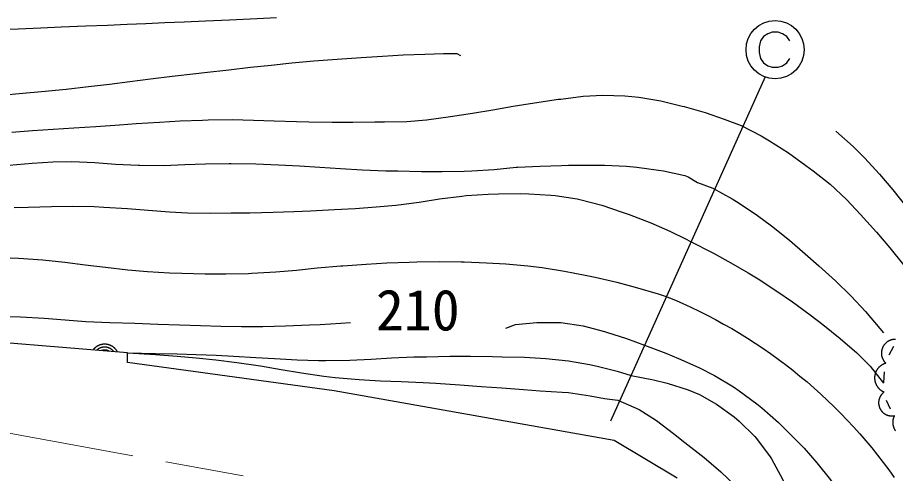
# Model space of a CAD drawing. Units: millimetres, scale not verified. Extents: x 40000 to 680000, y 20000 to 380000.
# Drawn here: x 480462 to 519657, y 304802 to 325177 of the extents above; entities that cross this region are included whole.
import ezdxf
from ezdxf.enums import TextEntityAlignment as Align

# ---------------------------------------------------------------- set-up
doc = ezdxf.new("R2010")
doc.units = ezdxf.units.MM
doc.header["$LTSCALE"] = 1000
doc.linetypes.add('CHAIN', pattern=[18.5, 12, -1.5, 3.5, -1.5])
for name, color, linetype, lineweight in [('M-BGD', 7, 'Continuous', 25), ('M-BMK', 2, 'CHAIN', 13), ('M-STR-STRC', 7, 'Continuous', 25)]:
    doc.layers.add(name, color=color, linetype=linetype, lineweight=lineweight)
doc.styles.add('ＭＳ ゴシック', font='')
doc.styles.get('ＭＳ ゴシック').set_extended_font_data('MS Gothic')

msp = doc.modelspace()

# ---------------------------------------------------------------- linework, layer by layer
at = {"layer": 'M-BGD'}
for p, q in [((485374, 310196), (455533, 312646)), ((519563, 310475), (519359, 310087)), ((485363, 309766), (485374, 310196)), ((494600, 308500), (485363, 309766)), ((519147, 309349), (519117, 308854)), ((507105, 306274), (494600, 308500)), ((519246, 308078), (519417, 307690)), ((509908, 304595), (507105, 306274))]:
    msp.add_line(p, q, dxfattribs=at)
for points in [[(479547, 324637), (480489, 324677), (481501, 324720), (482411, 324758), (483505, 324802), (484473, 324841), (485356, 324878), (486195, 324914), (487031, 324951), (487904, 324990), (488856, 325033), (489927, 325081), (491158, 325137), (492024, 325177)], [(479728, 321715), (480700, 321799), (481526, 321875), (482628, 321983), (483627, 322094), (484561, 322205), (485470, 322320), (486392, 322436), (487364, 322556), (488426, 322679), (488807, 322721), (489895, 322842), (490869, 322953), (491786, 323055), (492705, 323148), (493685, 323236), (494734, 323314), (495809, 323389), (496760, 323454), (497677, 323507), (498651, 323547), (499475, 323568), (500068, 323568), (500237, 323483)], [(480211, 320052), (481133, 320123), (482046, 320188), (482978, 320250), (483956, 320314), (485006, 320384), (485759, 320435), (486801, 320506), (487724, 320558), (488723, 320597), (488976, 320605), (490048, 320616), (490994, 320595), (491914, 320560), (492911, 320529), (493464, 320520), (494513, 320508), (495438, 320501), (496418, 320510), (496850, 320520), (497843, 320538), (498713, 320605), (499798, 320750), (500768, 320902), (501678, 321057), (502586, 321214), (503547, 321370), (504618, 321522), (504724, 321536), (505710, 321660), (506587, 321705), (507570, 321685), (508196, 321621), (509183, 321453), (510139, 321220), (510228, 321197), (511161, 320933), (512005, 320637), (512768, 320351)], [(512768, 320351), (513658, 319892), (514038, 319673), (514889, 319125), (515651, 318564), (515985, 318319), (516747, 317726), (517471, 317043), (518102, 316371), (518805, 315591), (519403, 314885), (520011, 314123), (520303, 313747), (520875, 312939), (520896, 312900), (521234, 312138), (521573, 311291)], [(517001, 320097), (517770, 319407), (518271, 318911), (518946, 318180), (519541, 317472), (520223, 316617), (520809, 315822), (521341, 315063), (521865, 314316), (522422, 313556), (523057, 312758), (523520, 312223), (524141, 311532), (524452, 311207)], [(480086, 318573), (481113, 318671), (482037, 318729), (482880, 318742), (483916, 318704), (484835, 318631), (485857, 318575), (485928, 318573), (486991, 318571), (487926, 318604), (488856, 318643), (489905, 318658), (489992, 318657), (491099, 318636), (492105, 318597), (493046, 318545), (493959, 318487), (494883, 318428), (495853, 318375), (496907, 318333), (497443, 318319), (498490, 318297), (499414, 318291), (500403, 318308), (500745, 318319), (501742, 318392), (502727, 318485), (502777, 318488), (503788, 318541), (504743, 318567), (505063, 318573), (506047, 318585), (506672, 318573), (507650, 318529), (508111, 318488), (509083, 318359), (509296, 318319), (510253, 318117), (510397, 318065), (510820, 317811), (511498, 317557)], [(511498, 317557), (512368, 317073), (512683, 316879), (513505, 316329), (514122, 315863), (514928, 315222), (515632, 314619), (516239, 314085), (516981, 313417), (517678, 312731), (518324, 312039), (518960, 311282), (519122, 311086)], [(480304, 316695), (480933, 316710), (481982, 316738), (482907, 316744), (483886, 316725), (484320, 316710), (485374, 316649), (486300, 316570), (487245, 316495), (488045, 316456), (489076, 316436), (490002, 316442), (490839, 316456), (491867, 316476), (492795, 316506), (493548, 316541), (494607, 316594), (495538, 316646), (496479, 316715), (497358, 316795), (498391, 316924), (499301, 317068), (500298, 317199), (500491, 317218), (501468, 317288), (501930, 317303), (502909, 317313), (503285, 317303), (504264, 317239), (504470, 317218), (505445, 317077), (505571, 317049), (506549, 316790), (507452, 316486), (507772, 316371), (508734, 316003), (509580, 315626), (510312, 315271), (510482, 315186)], [(510482, 315186), (511530, 314641), (512313, 314222), (513082, 313772), (513530, 313493), (514364, 312954), (515054, 312477), (515850, 311893), (516408, 311461), (517190, 310831), (517928, 310186), (518017, 310106), (518525, 309598), (519118, 308836)], [(479757, 314460), (480510, 314424), (481596, 314347), (482565, 314246), (483477, 314132), (484395, 314015), (485381, 313906), (486267, 313831), (487246, 313766), (487791, 313747), (488833, 313725), (489756, 313720), (490770, 313741), (490924, 313747), (491986, 313808), (492918, 313894), (493844, 313990), (494889, 314079), (494988, 314085), (496033, 314155), (496955, 314208), (497944, 314246), (498290, 314255), (499294, 314270), (500272, 314258), (500406, 314255), (501400, 314222), (502269, 314170), (503249, 314083), (503878, 314001), (504882, 313845), (505810, 313669), (506248, 313577), (507215, 313356), (508042, 313131), (509061, 312827), (509381, 312731)], [(509381, 312731), (509762, 312572), (510141, 312407), (510517, 312235), (510889, 312056), (511258, 311871), (511624, 311679), (511986, 311481), (512345, 311276), (512700, 311065), (513051, 310848), (513398, 310624), (513742, 310394), (514081, 310158), (514415, 309916), (514746, 309668), (515072, 309414), (515393, 309155), (515710, 308890), (516022, 308619), (516328, 308342), (516630, 308060), (516927, 307773), (517219, 307481), (517506, 307183), (517787, 306881), (518062, 306573), (518332, 306260), (518597, 305943), (518856, 305621), (519109, 305295), (519356, 304964), (519597, 304628)], [(479516, 311834), (480594, 311799), (481655, 311743), (482586, 311668), (483517, 311595), (484574, 311545), (485693, 311512), (486726, 311476), (487697, 311441), (488628, 311410), (489542, 311386), (490464, 311374), (491414, 311376), (492418, 311396), (493498, 311437), (493972, 311461), (494898, 311512), (495326, 311545)], [(502269, 311291), (502692, 311461), (503650, 311541), (503793, 311545), (504724, 311545), (505713, 311398), (506664, 311149), (506756, 311122), (507646, 310840), (508450, 310529)], [(484926, 310232), (484920, 310243), (484915, 310253), (484909, 310263), (484903, 310272), (484896, 310282), (484890, 310292), (484883, 310301), (484877, 310311), (484870, 310320), (484863, 310329), (484856, 310338), (484848, 310347), (484841, 310356), (484833, 310364), (484825, 310373), (484817, 310381), (484809, 310389), (484801, 310397), (484792, 310405), (484784, 310413), (484775, 310421), (484766, 310428), (484757, 310436), (484748, 310443), (484739, 310450), (484729, 310456), (484720, 310463), (484710, 310470), (484701, 310476), (484691, 310482), (484681, 310488), (484671, 310494), (484661, 310499), (484651, 310505), (484640, 310510), (484630, 310515), (484619, 310520), (484609, 310525), (484598, 310529), (484588, 310533), (484577, 310538), (484566, 310542), (484555, 310545), (484544, 310549), (484533, 310552), (484522, 310555), (484511, 310558), (484499, 310561), (484488, 310564), (484477, 310566), (484465, 310568), (484454, 310570), (484443, 310572), (484431, 310573), (484420, 310575), (484408, 310576), (484397, 310577), (484385, 310578), (484373, 310578), (484362, 310578), (484350, 310579), (484339, 310579), (484327, 310578), (484316, 310578), (484304, 310577), (484293, 310576), (484281, 310575), (484270, 310574), (484258, 310572), (484247, 310571), (484235, 310569), (484224, 310567), (484213, 310564), (484201, 310562), (484190, 310559), (484179, 310556), (484168, 310553), (484157, 310550), (484146, 310546), (484135, 310543), (484124, 310539), (484113, 310535), (484102, 310530), (484092, 310526), (484081, 310521), (484070, 310516), (484060, 310511), (484050, 310506), (484039, 310501), (484029, 310495), (484019, 310490), (484009, 310484), (483999, 310478), (483990, 310471), (483980, 310465), (483971, 310458), (483961, 310451), (483952, 310445), (483943, 310437), (483934, 310430), (483925, 310423), (483916, 310415), (483908, 310408), (483899, 310400), (483891, 310392), (483883, 310383), (483875, 310375), (483867, 310367), (483859, 310358), (483851, 310349), (483844, 310341), (483837, 310332), (483830, 310322)], [(484762, 310246), (484756, 310253), (484750, 310260), (484744, 310267), (484738, 310274), (484732, 310281), (484725, 310288), (484719, 310295), (484712, 310301), (484705, 310308), (484698, 310314), (484691, 310320), (484684, 310326), (484677, 310332), (484670, 310338), (484662, 310343), (484655, 310349), (484647, 310354), (484640, 310360), (484632, 310365), (484624, 310370), (484616, 310374), (484608, 310379), (484600, 310384), (484592, 310388), (484583, 310392), (484575, 310396), (484566, 310400), (484558, 310404), (484549, 310408), (484541, 310411), (484532, 310415), (484523, 310418), (484514, 310421), (484506, 310424), (484497, 310426), (484488, 310429), (484479, 310431), (484470, 310434), (484461, 310436), (484452, 310438), (484442, 310439), (484433, 310441), (484424, 310442), (484415, 310444), (484406, 310445), (484396, 310446), (484387, 310446), (484378, 310447), (484368, 310447), (484359, 310448), (484350, 310448), (484340, 310448), (484331, 310447), (484322, 310447), (484313, 310447), (484303, 310446), (484294, 310445), (484285, 310444), (484275, 310443), (484266, 310441), (484257, 310440), (484248, 310438), (484239, 310436), (484230, 310434), (484221, 310432), (484212, 310429), (484203, 310427), (484194, 310424), (484185, 310421), (484176, 310418), (484167, 310415), (484159, 310412), (484150, 310409), (484141, 310405), (484133, 310401), (484124, 310397), (484116, 310393), (484108, 310389), (484100, 310385), (484091, 310380), (484083, 310375), (484075, 310371), (484067, 310366), (484060, 310361), (484052, 310355), (484044, 310350), (484037, 310345), (484029, 310339), (484022, 310333), (484015, 310327), (484008, 310321), (484001, 310315), (483994, 310309)], [(508450, 310529), (509409, 310171), (509974, 309937), (510879, 309535), (511582, 309175), (512422, 308673), (512683, 308497), (513473, 307921), (513699, 307735), (514432, 307079), (514884, 306635), (515582, 305927), (516154, 305280), (516762, 304513), (517001, 304179), (517424, 303502), (517854, 302622), (518141, 302044), (518543, 301350)], [(519664, 310795), (519653, 310795), (519642, 310795), (519631, 310795), (519621, 310795), (519610, 310794), (519599, 310793), (519588, 310792), (519578, 310791), (519567, 310790), (519556, 310789), (519545, 310787), (519535, 310785), (519524, 310783), (519513, 310781), (519503, 310778), (519492, 310776), (519482, 310773), (519472, 310770), (519461, 310767), (519451, 310763), (519441, 310760), (519430, 310756), (519420, 310752), (519410, 310748), (519400, 310744), (519390, 310740), (519381, 310735), (519371, 310730), (519361, 310725), (519352, 310720), (519342, 310715), (519333, 310710), (519324, 310704), (519314, 310698), (519305, 310692), (519296, 310686), (519288, 310680), (519279, 310674), (519270, 310667), (519262, 310661), (519253, 310654), (519245, 310647), (519237, 310640), (519229, 310632), (519221, 310625), (519213, 310617), (519206, 310610), (519198, 310602), (519191, 310594), (519183, 310586), (519176, 310578), (519169, 310570), (519163, 310561), (519156, 310553), (519150, 310544), (519143, 310535), (519137, 310526), (519131, 310517), (519125, 310508), (519119, 310499), (519114, 310490), (519109, 310480), (519103, 310471), (519098, 310461), (519093, 310451), (519089, 310442), (519084, 310432), (519080, 310422), (519076, 310412), (519072, 310402), (519068, 310392), (519064, 310382), (519061, 310371), (519057, 310361), (519054, 310351), (519051, 310340), (519049, 310330), (519046, 310319), (519044, 310309), (519042, 310298), (519040, 310287), (519038, 310277), (519036, 310266), (519035, 310255), (519033, 310245), (519032, 310234), (519032, 310223), (519031, 310212), (519030, 310201), (519030, 310191), (519030, 310180), (519030, 310169), (519030, 310158), (519031, 310147), (519032, 310137), (519032, 310126), (519033, 310115), (519035, 310104), (519036, 310094), (519038, 310083), (519039, 310072), (519041, 310061), (519044, 310051), (519046, 310040), (519048, 310030), (519051, 310019), (519054, 310009), (519057, 309999), (519060, 309988), (519064, 309978), (519068, 309968), (519071, 309958), (519075, 309948), (519079, 309938), (519084, 309928), (519088, 309918), (519093, 309908), (519098, 309898), (519103, 309889), (519108, 309879), (519113, 309870), (519119, 309861), (519125, 309851), (519130, 309842), (519136, 309833), (519143, 309824), (519149, 309816), (519155, 309807), (519162, 309798), (519169, 309790), (519176, 309782), (519183, 309773), (519190, 309765), (519197, 309757), (519205, 309750), (519212, 309742), (519220, 309734), (519228, 309727)], [(484546, 310264), (484540, 310267), (484534, 310270), (484528, 310274), (484522, 310277), (484515, 310280), (484509, 310283), (484503, 310286), (484496, 310288), (484490, 310291), (484483, 310293), (484477, 310296), (484470, 310298), (484463, 310300), (484456, 310302), (484450, 310304), (484443, 310305), (484436, 310307), (484429, 310309), (484422, 310310), (484416, 310311), (484409, 310312), (484402, 310313), (484395, 310314), (484388, 310315), (484381, 310316), (484374, 310316), (484367, 310317), (484360, 310317), (484353, 310317), (484346, 310317), (484339, 310317), (484332, 310317), (484325, 310316), (484318, 310316), (484311, 310315), (484304, 310314), (484297, 310314), (484290, 310313), (484283, 310311), (484276, 310310), (484270, 310309), (484263, 310307), (484256, 310306), (484249, 310304), (484242, 310302), (484236, 310300), (484229, 310298), (484222, 310296), (484216, 310294), (484209, 310291)], [(485374, 310196), (486618, 310112), (487588, 310042), (488438, 309969), (489316, 309878), (490246, 309767), (491306, 309616), (492236, 309454), (493143, 309295), (494130, 309150), (494649, 309090), (495717, 308997), (496662, 308945), (497582, 308910), (498578, 308868), (499136, 308836), (500211, 308764), (501159, 308695), (502076, 308624), (503055, 308550), (503793, 308497), (504770, 308437), (505063, 308413), (506034, 308268), (506672, 308159), (507264, 308074), (508210, 307657), (508983, 307164), (509741, 306583), (510258, 306188), (511115, 305513), (511855, 304868), (512530, 304238)], [(485374, 310196), (486625, 310170), (487590, 310150), (488435, 310125), (489326, 310089), (490109, 310049), (491100, 309986), (491940, 309937), (492950, 309884), (493905, 309854), (494226, 309852), (495298, 309870), (496243, 309912), (497162, 309963), (498158, 310007), (498713, 310021), (499762, 310038), (500687, 310042), (501667, 310030), (502100, 310021), (503097, 309995), (504047, 309937), (505054, 309835), (505992, 309674), (506333, 309598), (507232, 309369), (507857, 309175)], [(519228, 309727), (519217, 309724), (519205, 309720), (519194, 309717), (519182, 309713), (519171, 309709), (519160, 309705), (519149, 309700), (519138, 309696), (519127, 309691), (519116, 309686), (519105, 309681), (519095, 309675), (519084, 309670), (519074, 309664), (519063, 309658), (519053, 309652), (519043, 309646), (519033, 309639), (519023, 309633), (519013, 309626), (519003, 309619), (518994, 309612), (518984, 309604), (518975, 309597), (518966, 309589), (518957, 309581), (518948, 309573), (518939, 309565), (518931, 309557), (518922, 309549), (518914, 309540), (518906, 309531), (518898, 309522), (518890, 309513), (518882, 309504), (518874, 309495), (518867, 309486), (518860, 309476), (518853, 309466), (518846, 309457), (518839, 309447), (518833, 309437), (518826, 309427), (518820, 309416), (518814, 309406), (518809, 309396), (518803, 309385), (518798, 309374), (518792, 309364), (518787, 309353), (518782, 309342), (518778, 309331), (518773, 309320), (518769, 309309), (518765, 309297), (518761, 309286), (518757, 309275), (518754, 309263), (518751, 309252), (518748, 309240), (518745, 309229), (518742, 309217), (518740, 309205), (518737, 309194), (518735, 309182), (518733, 309170), (518732, 309158), (518730, 309146), (518729, 309135), (518728, 309123), (518727, 309111), (518727, 309099), (518727, 309087), (518726, 309075), (518726, 309063), (518727, 309051), (518727, 309039), (518728, 309027), (518729, 309015), (518730, 309003), (518731, 308991), (518733, 308980), (518734, 308968), (518736, 308956), (518738, 308944), (518741, 308933), (518743, 308921), (518746, 308909), (518749, 308898), (518752, 308886), (518756, 308875), (518759, 308863), (518763, 308852), (518767, 308841), (518771, 308830), (518775, 308818), (518780, 308807), (518785, 308796), (518790, 308786), (518795, 308775), (518800, 308764), (518806, 308753), (518811, 308743), (518817, 308733), (518823, 308722), (518830, 308712), (518836, 308702), (518843, 308692), (518849, 308682), (518856, 308673), (518864, 308663), (518871, 308653), (518878, 308644), (518886, 308635), (518894, 308626), (518902, 308617), (518910, 308608), (518918, 308600), (518926, 308591), (518935, 308583), (518944, 308574), (518952, 308566), (518961, 308559), (518970, 308551), (518980, 308543), (518989, 308536), (518999, 308529), (519008, 308522), (519018, 308515), (519028, 308508), (519038, 308501), (519048, 308495), (519058, 308489), (519068, 308483), (519079, 308477), (519089, 308471), (519100, 308466), (519111, 308461), (519122, 308456), (519132, 308451), (519143, 308446), (519154, 308441)], [(507857, 309175), (508861, 308993), (509466, 308836), (510400, 308537), (510905, 308328), (511667, 307905), (512459, 307332), (512683, 307143), (513386, 306451), (513445, 306381), (514031, 305593), (514122, 305449), (514620, 304545), (514998, 303711), (515437, 302824), (515568, 302598), (516048, 301806), (516324, 301385)], [(519154, 308441), (519146, 308435), (519138, 308429), (519130, 308423), (519122, 308416), (519114, 308410), (519106, 308403), (519098, 308396), (519090, 308389), (519083, 308382), (519076, 308375), (519068, 308367), (519061, 308360), (519054, 308352), (519048, 308344), (519041, 308336), (519034, 308328), (519028, 308320), (519022, 308312), (519016, 308303), (519010, 308295), (519004, 308286), (518998, 308278), (518993, 308269), (518988, 308260), (518982, 308251), (518977, 308242), (518972, 308233), (518968, 308224), (518963, 308214), (518959, 308205), (518955, 308196), (518951, 308186), (518947, 308176), (518943, 308167), (518939, 308157), (518936, 308147), (518933, 308137), (518930, 308128), (518927, 308118), (518924, 308108), (518922, 308098), (518920, 308087), (518917, 308077), (518915, 308067), (518914, 308057), (518912, 308047), (518911, 308037), (518909, 308026), (518908, 308016), (518908, 308006), (518907, 307995), (518906, 307985), (518906, 307975), (518906, 307964), (518906, 307954), (518906, 307944), (518906, 307933), (518907, 307923), (518908, 307913), (518909, 307902), (518910, 307892), (518911, 307882), (518913, 307871), (518914, 307861), (518916, 307851), (518918, 307841), (518920, 307831), (518923, 307821), (518925, 307811), (518928, 307801), (518931, 307791), (518934, 307781), (518937, 307771), (518941, 307761), (518944, 307752), (518948, 307742), (518952, 307732), (518956, 307723), (518960, 307713), (518965, 307704), (518969, 307695), (518974, 307686), (518979, 307677), (518984, 307668), (518989, 307659), (518995, 307650), (519000, 307641), (519006, 307632), (519012, 307624), (519018, 307615), (519024, 307607), (519030, 307599), (519037, 307591), (519043, 307583), (519050, 307575), (519057, 307567), (519064, 307560), (519071, 307552), (519078, 307545), (519086, 307537), (519093, 307530), (519101, 307523), (519109, 307516), (519116, 307510), (519124, 307503), (519133, 307497), (519141, 307490), (519149, 307484), (519157, 307478), (519166, 307472), (519175, 307467), (519183, 307461), (519192, 307456), (519201, 307451), (519210, 307445), (519219, 307441), (519228, 307436), (519238, 307431), (519247, 307427), (519257, 307423), (519266, 307418), (519276, 307415), (519285, 307411), (519295, 307407), (519305, 307404), (519315, 307400), (519324, 307397), (519334, 307395), (519344, 307392), (519354, 307389), (519364, 307387), (519375, 307385), (519385, 307383), (519395, 307381), (519405, 307379), (519415, 307378), (519426, 307376), (519436, 307375), (519446, 307374), (519457, 307374), (519467, 307373), (519477, 307373), (519488, 307372), (519498, 307372), (519508, 307372), (519519, 307373), (519529, 307373), (519539, 307374), (519550, 307375), (519560, 307376), (519570, 307377), (519580, 307379), (519591, 307380), (519601, 307382), (519611, 307384)], [(519611, 307384), (519606, 307374), (519601, 307364), (519596, 307354), (519591, 307344), (519587, 307334), (519582, 307323), (519578, 307313), (519574, 307303), (519571, 307292), (519567, 307281), (519564, 307271), (519561, 307260), (519558, 307249), (519555, 307239), (519552, 307228), (519550, 307217), (519547, 307206), (519545, 307195), (519543, 307184), (519542, 307173), (519540, 307162), (519539, 307151), (519538, 307140), (519537, 307128), (519536, 307117), (519536, 307106), (519536, 307095), (519536, 307084), (519536, 307073), (519536, 307061), (519536, 307050), (519537, 307039), (519538, 307028), (519539, 307017), (519540, 307006), (519542, 306995), (519544, 306984), (519545, 306973), (519548, 306962), (519550, 306951), (519552, 306940), (519555, 306929), (519558, 306918), (519561, 306907), (519564, 306897), (519567, 306886), (519571, 306876), (519575, 306865), (519579, 306855), (519583, 306844), (519587, 306834), (519592, 306824), (519596, 306814), (519601, 306803), (519606, 306794), (519611, 306784), (519617, 306774), (519622, 306764), (519628, 306755), (519634, 306745), (519640, 306736), (519646, 306726), (519652, 306717), (519659, 306708)]]:
    msp.add_lwpolyline(points, dxfattribs=at)
at = {"layer": 'M-BMK'}
msp.add_lwpolyline([(462162, 308782), (473804, 307739), (498995, 303155)], dxfattribs=at)
at = {"layer": 'M-STR-STRC'}
for p, q in [((513765, 324325), (513635, 324130)), ((513960, 324455), (513765, 324325)), ((514155, 324520), (513960, 324455)), ((514415, 324520), (514155, 324520)), ((514610, 324455), (514415, 324520)), ((514805, 324325), (514610, 324455)), ((514935, 324130), (514805, 324325)), ((513635, 324130), (513570, 323870)), ((513570, 323870), (513570, 323610)), ((513570, 323610), (513635, 323350)), ((513635, 323350), (513765, 323155)), ((513765, 323155), (513960, 323025)), ((513960, 323025), (514155, 322960)), ((514415, 322960), (514610, 323025)), ((514610, 323025), (514805, 323155)), ((514805, 323155), (514935, 323350)), ((514155, 322960), (514415, 322960)), ((513837, 322520), (506940, 307144))]:
    msp.add_line(p, q, dxfattribs=at)
msp.add_circle((514285, 323740), 1300, dxfattribs=at)

# ---------------------------------------------------------------- texts
at = {"layer": 'M-BGD', "style": 'ＭＳ ゴシック'}
msp.add_text('210', height=1833, dxfattribs=at).set_placement((498332, 310643), align=Align.BOTTOM_CENTER)

doc.saveas('drawing.dxf')
